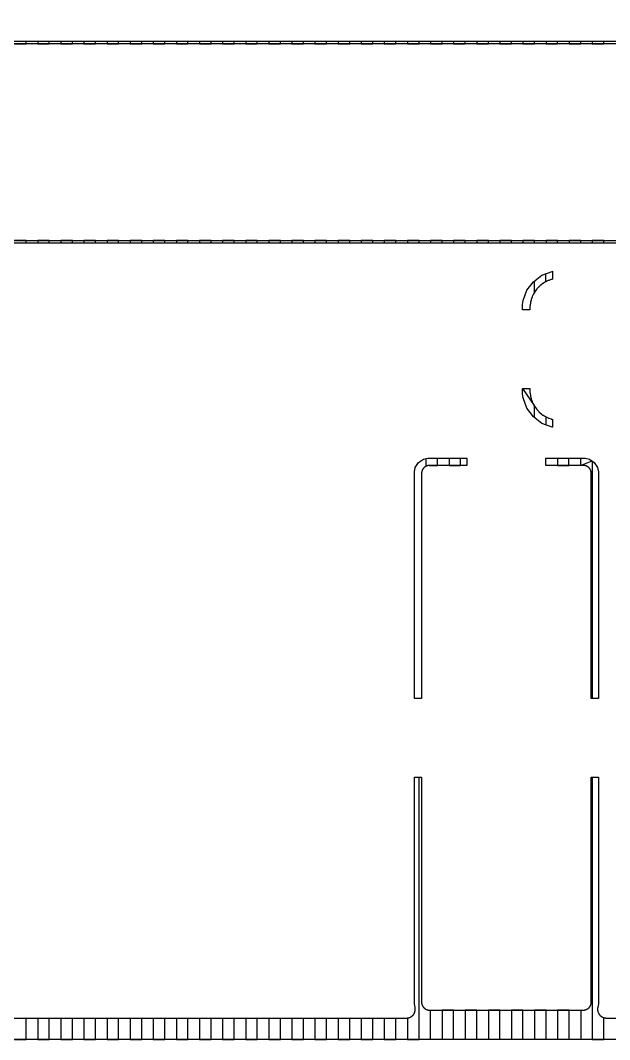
# Model space of a CAD drawing. Header units: metres. Extents: x 141.4 to 191.3, y -114.8 to -61.9.
# Drawn here: x 162.11 to 168.61, y -114.81 to -103.56 of the extents above; entities that cross this region are included whole.
import ezdxf

# ---------------------------------------------------------------- set-up
doc = ezdxf.new("R2010")
doc.units = ezdxf.units.M

msp = doc.modelspace()

# ---------------------------------------------------------------- linework, layer by layer
for points in [[(191.348, -61.907), (191.348, -114.81), (141.392, -114.81), (141.392, -61.907)], [(147.994, -103.786), (187.78, -103.786), (187.953, -103.814), (188.12, -103.868), (188.277, -103.948), (188.419, -104.051), (188.543, -104.175), (188.646, -104.317), (188.726, -104.474), (188.78, -104.641), (188.808, -104.814), (188.808, -104.99), (188.807, -104.992), (188.78, -105.163), (188.726, -105.33), (188.646, -105.487), (188.543, -105.629), (188.419, -105.753), (188.277, -105.856), (188.12, -105.936), (187.953, -105.99), (187.848, -106.007), (187.78, -106.018), (148.584, -106.018)], [(187.692, -103.816), (148.082, -103.816)], [(162.047, -103.816), (162.175, -103.816), (162.175, -103.786), (162.302, -103.786), (162.302, -103.816), (162.43, -103.816), (162.43, -103.786), (162.557, -103.786), (162.557, -103.816), (162.685, -103.816), (162.685, -103.786), (162.812, -103.786), (162.812, -103.816), (162.94, -103.816), (162.94, -103.786), (163.067, -103.786), (163.067, -103.816), (163.195, -103.816), (163.195, -103.786), (163.322, -103.786), (163.322, -103.816), (163.45, -103.816), (163.45, -103.786), (163.577, -103.786), (163.577, -103.816), (163.705, -103.816), (163.705, -103.786), (163.832, -103.786), (163.832, -103.816), (163.96, -103.816), (163.96, -103.786), (164.087, -103.786), (164.087, -103.816), (164.215, -103.816), (164.215, -103.786), (164.342, -103.786), (164.342, -103.816), (164.47, -103.816), (164.47, -103.786), (164.597, -103.786), (164.597, -103.816), (164.725, -103.816), (164.725, -103.786), (164.852, -103.786), (164.852, -103.816), (164.98, -103.816), (164.98, -103.786), (165.107, -103.786), (165.107, -103.816), (165.235, -103.816), (165.235, -103.786), (165.362, -103.786), (165.362, -103.816), (165.49, -103.816), (165.49, -103.786), (165.617, -103.786), (165.617, -103.816), (165.745, -103.816), (165.745, -103.786), (165.872, -103.786), (165.872, -103.816), (166, -103.816), (166, -103.786), (166.127, -103.786), (166.127, -103.816), (166.255, -103.816), (166.255, -103.786), (166.382, -103.786), (166.382, -103.816), (166.51, -103.816), (166.51, -103.786), (166.637, -103.786), (166.637, -103.816), (166.765, -103.816), (166.765, -103.786), (166.892, -103.786), (166.892, -103.816), (167.02, -103.816), (167.02, -103.786), (167.147, -103.786), (167.147, -103.816), (167.275, -103.816), (167.275, -103.786), (167.402, -103.786), (167.402, -103.816), (167.53, -103.816), (167.53, -103.786), (167.657, -103.786), (167.657, -103.816), (167.785, -103.816), (167.785, -103.786), (167.912, -103.786), (167.912, -103.816), (168.04, -103.816), (168.04, -103.786), (168.167, -103.786), (168.167, -103.816), (168.295, -103.816), (168.295, -103.786), (168.422, -103.786), (168.422, -103.816), (168.55, -103.816), (168.55, -103.786), (168.677, -103.786)], [(148.532, -105.988), (187.692, -105.988)], [(168.677, -106.018), (168.55, -106.018), (168.55, -105.988), (168.422, -105.988), (168.422, -106.018), (168.295, -106.018), (168.295, -105.988), (168.167, -105.988), (168.167, -106.018), (168.04, -106.018), (168.04, -105.988), (167.912, -105.988), (167.912, -106.018), (167.785, -106.018), (167.785, -105.988), (167.657, -105.988), (167.657, -106.018), (167.53, -106.018), (167.53, -105.988), (167.402, -105.988), (167.402, -106.018), (167.275, -106.018), (167.275, -105.988), (167.147, -105.988), (167.147, -106.018), (167.02, -106.018), (167.02, -105.988), (166.892, -105.988), (166.892, -106.018), (166.765, -106.018), (166.765, -105.988), (166.637, -105.988), (166.637, -106.018), (166.51, -106.018), (166.51, -105.988), (166.382, -105.988), (166.382, -106.018), (166.255, -106.018), (166.255, -105.988), (166.127, -105.988), (166.127, -106.018), (166, -106.018), (166, -105.988), (165.872, -105.988), (165.872, -106.018), (165.745, -106.018), (165.745, -105.988), (165.617, -105.988), (165.617, -106.018), (165.49, -106.018), (165.49, -105.988), (165.362, -105.988), (165.362, -106.018), (165.235, -106.018), (165.235, -105.988), (165.107, -105.988), (165.107, -106.018), (164.98, -106.018), (164.98, -105.988), (164.852, -105.988), (164.852, -106.018), (164.725, -106.018), (164.725, -105.988), (164.597, -105.988), (164.597, -106.018), (164.47, -106.018), (164.47, -105.988), (164.342, -105.988), (164.342, -106.018), (164.215, -106.018), (164.215, -105.988), (164.087, -105.988), (164.087, -106.018), (163.96, -106.018), (163.96, -105.988), (163.832, -105.988), (163.832, -106.018), (163.705, -106.018), (163.705, -105.988), (163.577, -105.988), (163.577, -106.018), (163.45, -106.018), (163.45, -105.988), (163.322, -105.988), (163.322, -106.018), (163.195, -106.018), (163.195, -105.988), (163.067, -105.988), (163.067, -106.018), (162.94, -106.018), (162.94, -105.988), (162.812, -105.988), (162.812, -106.018), (162.685, -106.018), (162.685, -105.988), (162.557, -105.988), (162.557, -106.018), (162.43, -106.018), (162.43, -105.988), (162.302, -105.988), (162.302, -106.018), (162.175, -106.018), (162.175, -105.988), (162.047, -105.988)], [(167.733, -106.753), (167.653, -106.753), (167.653, -106.695), (167.658, -106.65), (167.7, -106.537), (167.772, -106.442), (167.867, -106.37), (167.98, -106.328), (167.983, -106.327), (167.983, -106.414), (167.975, -106.416), (167.973, -106.417), (167.971, -106.417), (167.969, -106.418), (167.967, -106.419), (167.944, -106.427), (167.942, -106.428), (167.94, -106.429), (167.938, -106.429), (167.936, -106.43), (167.914, -106.441), (167.912, -106.442), (167.91, -106.443), (167.908, -106.444), (167.906, -106.445), (167.885, -106.457), (167.884, -106.458), (167.882, -106.459), (167.88, -106.461), (167.878, -106.462), (167.859, -106.476), (167.857, -106.478), (167.855, -106.479), (167.854, -106.48), (167.852, -106.482), (167.834, -106.498), (167.833, -106.5), (167.831, -106.501), (167.83, -106.503), (167.828, -106.504), (167.812, -106.522), (167.81, -106.524), (167.809, -106.525), (167.808, -106.527), (167.806, -106.529), (167.792, -106.548), (167.791, -106.55), (167.789, -106.552), (167.788, -106.554), (167.787, -106.555), (167.775, -106.576), (167.774, -106.578), (167.773, -106.58), (167.772, -106.582), (167.771, -106.584), (167.76, -106.606), (167.759, -106.608), (167.759, -106.61), (167.758, -106.612), (167.757, -106.614), (167.749, -106.637), (167.749, -106.637), (167.748, -106.639), (167.747, -106.641), (167.747, -106.643), (167.746, -106.645), (167.74, -106.669), (167.74, -106.671), (167.739, -106.673), (167.739, -106.675), (167.739, -106.677), (167.735, -106.701), (167.735, -106.703), (167.735, -106.705), (167.734, -106.707), (167.734, -106.709), (167.733, -106.734), (167.733, -106.736), (167.733, -106.738), (167.733, -106.753)], [(167.78, -106.435), (167.78, -106.567)], [(167.908, -106.444), (167.908, -106.355)], [(167.653, -107.623), (167.733, -107.623), (167.733, -107.638), (167.733, -107.64), (167.733, -107.642), (167.734, -107.667), (167.734, -107.669), (167.735, -107.671), (167.735, -107.673), (167.735, -107.675), (167.739, -107.699), (167.739, -107.701), (167.739, -107.703), (167.74, -107.705), (167.74, -107.707), (167.746, -107.731), (167.747, -107.733), (167.747, -107.735), (167.748, -107.737), (167.749, -107.739), (167.757, -107.762), (167.758, -107.764), (167.759, -107.766), (167.759, -107.768), (167.76, -107.77), (167.771, -107.792), (167.772, -107.794), (167.773, -107.796), (167.774, -107.798), (167.775, -107.8), (167.787, -107.821), (167.788, -107.822), (167.789, -107.824), (167.791, -107.826), (167.792, -107.828), (167.806, -107.847), (167.808, -107.849), (167.809, -107.851), (167.81, -107.852), (167.812, -107.854), (167.828, -107.872), (167.83, -107.873), (167.831, -107.875), (167.833, -107.876), (167.834, -107.878), (167.852, -107.894), (167.854, -107.896), (167.855, -107.897), (167.857, -107.898), (167.859, -107.9), (167.878, -107.914), (167.88, -107.915), (167.882, -107.917), (167.884, -107.918), (167.885, -107.919), (167.906, -107.931), (167.908, -107.932), (167.91, -107.933), (167.912, -107.934), (167.914, -107.935), (167.936, -107.946), (167.938, -107.947), (167.94, -107.947), (167.942, -107.948), (167.944, -107.949), (167.967, -107.957), (167.967, -107.957), (167.967, -107.957), (167.969, -107.958), (167.971, -107.959), (167.973, -107.959), (167.975, -107.96), (167.983, -107.962), (167.983, -108.049), (167.98, -108.048), (167.867, -108.006), (167.772, -107.934), (167.7, -107.839), (167.658, -107.726), (167.653, -107.681), (167.653, -107.623), (167.78, -107.809), (167.78, -107.941)], [(167.908, -107.932), (167.908, -108.021)], [(166.624, -108.472), (166.622, -108.472), (166.619, -108.472), (166.617, -108.472), (166.615, -108.472), (166.613, -108.472), (166.611, -108.472), (166.609, -108.473), (166.607, -108.473), (166.605, -108.474), (166.603, -108.474), (166.601, -108.475), (166.599, -108.475), (166.597, -108.476), (166.595, -108.476), (166.593, -108.477), (166.591, -108.478), (166.589, -108.479), (166.587, -108.48), (166.585, -108.481), (166.584, -108.482), (166.582, -108.483), (166.58, -108.484), (166.578, -108.485), (166.576, -108.486), (166.575, -108.487), (166.573, -108.488), (166.571, -108.489), (166.57, -108.491), (166.568, -108.492), (166.567, -108.494), (166.565, -108.495), (166.563, -108.496), (166.562, -108.498), (166.561, -108.499), (166.559, -108.501), (166.558, -108.503), (166.557, -108.504), (166.555, -108.506), (166.554, -108.508), (166.553, -108.509), (166.552, -108.511), (166.551, -108.513), (166.55, -108.515), (166.549, -108.516), (166.548, -108.518), (166.547, -108.52), (166.546, -108.522), (166.545, -108.524), (166.544, -108.526), (166.544, -108.528), (166.543, -108.53), (166.542, -108.532), (166.542, -108.534), (166.541, -108.536), (166.541, -108.538), (166.54, -108.54), (166.54, -108.542), (166.54, -108.544), (166.539, -108.546), (166.539, -108.548), (166.539, -108.55), (166.539, -108.552), (166.539, -108.554), (166.539, -108.557), (166.539, -111.043), (166.459, -111.043), (166.459, -108.54), (166.468, -108.492), (166.505, -108.438), (166.559, -108.401), (166.607, -108.392), (167.039, -108.392), (167.039, -108.472), (166.624, -108.472), (166.714, -108.472), (166.714, -108.392), (166.841, -108.392), (166.841, -108.472), (166.969, -108.472), (166.969, -108.392)], [(166.586, -108.396), (166.586, -108.48)], [(168.41, -108.557), (168.41, -108.554), (168.41, -108.552), (168.41, -108.55), (168.41, -108.548), (168.41, -108.546), (168.409, -108.544), (168.409, -108.542), (168.409, -108.54), (168.408, -108.538), (168.408, -108.536), (168.407, -108.534), (168.407, -108.532), (168.406, -108.53), (168.405, -108.528), (168.405, -108.526), (168.404, -108.524), (168.403, -108.522), (168.402, -108.52), (168.401, -108.518), (168.4, -108.516), (168.399, -108.515), (168.398, -108.513), (168.397, -108.511), (168.396, -108.509), (168.395, -108.508), (168.394, -108.506), (168.392, -108.504), (168.391, -108.503), (168.39, -108.501), (168.388, -108.499), (168.387, -108.498), (168.386, -108.496), (168.384, -108.495), (168.382, -108.494), (168.381, -108.492), (168.379, -108.491), (168.378, -108.489), (168.376, -108.488), (168.374, -108.487), (168.373, -108.486), (168.371, -108.485), (168.369, -108.484), (168.367, -108.483), (168.365, -108.482), (168.364, -108.481), (168.362, -108.48), (168.36, -108.479), (168.358, -108.478), (168.356, -108.477), (168.354, -108.476), (168.352, -108.476), (168.35, -108.475), (168.348, -108.475), (168.346, -108.474), (168.344, -108.474), (168.342, -108.473), (168.34, -108.473), (168.338, -108.472), (168.336, -108.472), (168.334, -108.472), (168.332, -108.472), (168.33, -108.472), (168.327, -108.472), (168.325, -108.472), (167.909, -108.472), (167.909, -108.392), (168.342, -108.392), (168.39, -108.401), (168.444, -108.438), (168.481, -108.492), (168.49, -108.54), (168.49, -111.043), (168.41, -111.043), (168.41, -108.557)], [(168.037, -108.392), (168.037, -108.472), (168.164, -108.472), (168.164, -108.392), (168.292, -108.392), (168.292, -108.472), (168.419, -108.421), (168.419, -111.043)], [(152.238, -114.572), (166.372, -114.572), (166.374, -114.572), (166.376, -114.572), (166.379, -114.572), (166.381, -114.571), (166.383, -114.571), (166.385, -114.571), (166.387, -114.571), (166.389, -114.57), (166.391, -114.57), (166.393, -114.57), (166.395, -114.569), (166.397, -114.569), (166.399, -114.568), (166.401, -114.567), (166.403, -114.567), (166.405, -114.566), (166.407, -114.565), (166.409, -114.564), (166.411, -114.564), (166.413, -114.563), (166.415, -114.562), (166.416, -114.561), (166.418, -114.56), (166.42, -114.558), (166.422, -114.557), (166.429, -114.552), (166.431, -114.551), (166.432, -114.55), (166.434, -114.549), (166.436, -114.547), (166.437, -114.546), (166.439, -114.545), (166.44, -114.543), (166.442, -114.542), (166.443, -114.54), (166.445, -114.539), (166.446, -114.537), (166.448, -114.536), (166.449, -114.534), (166.45, -114.532), (166.451, -114.531), (166.453, -114.529), (166.454, -114.527), (166.455, -114.525), (166.456, -114.524), (166.457, -114.522), (166.458, -114.52), (166.459, -114.518), (166.46, -114.516), (166.46, -114.514), (166.461, -114.512), (166.462, -114.51), (166.463, -114.508), (166.463, -114.506), (166.464, -114.504), (166.464, -114.502), (166.465, -114.5), (166.465, -114.498), (166.467, -114.49), (166.467, -114.488), (166.468, -114.486), (166.468, -114.484), (166.468, -114.481), (166.468, -114.479), (166.468, -114.477), (166.469, -114.475), (166.469, -114.473), (166.469, -114.471), (166.468, -114.469), (166.468, -114.467), (166.468, -114.465), (166.468, -114.463), (166.468, -114.461), (166.467, -114.459), (166.467, -114.457), (166.459, -114.415), (166.459, -111.913), (166.539, -111.913), (166.539, -114.398), (166.539, -114.401), (166.539, -114.403), (166.539, -114.405), (166.539, -114.407), (166.539, -114.409), (166.54, -114.411), (166.54, -114.413), (166.54, -114.415), (166.541, -114.417), (166.541, -114.419), (166.542, -114.421), (166.542, -114.423), (166.543, -114.425), (166.544, -114.427), (166.544, -114.429), (166.545, -114.431), (166.546, -114.433), (166.547, -114.435), (166.548, -114.437), (166.549, -114.439), (166.55, -114.44), (166.551, -114.442), (166.552, -114.444), (166.553, -114.446), (166.554, -114.447), (166.555, -114.449), (166.557, -114.451), (166.558, -114.452), (166.559, -114.454), (166.561, -114.456), (166.562, -114.457), (166.563, -114.459), (166.565, -114.46), (166.567, -114.461), (166.568, -114.463), (166.57, -114.464), (166.571, -114.466), (166.573, -114.467), (166.575, -114.468), (166.576, -114.469), (166.578, -114.47), (166.58, -114.471), (166.582, -114.472), (166.584, -114.473), (166.585, -114.474), (166.587, -114.475), (166.589, -114.476), (166.591, -114.477), (166.593, -114.478), (166.595, -114.479), (166.597, -114.479), (166.599, -114.48), (166.601, -114.48), (166.603, -114.481), (166.605, -114.481), (166.607, -114.482), (166.609, -114.482), (166.611, -114.483), (166.613, -114.483), (166.615, -114.483), (166.617, -114.483), (166.619, -114.483), (166.622, -114.483), (166.624, -114.483), (168.325, -114.483), (168.327, -114.483), (168.33, -114.483), (168.332, -114.483), (168.334, -114.483), (168.336, -114.483), (168.338, -114.483), (168.34, -114.482), (168.342, -114.482), (168.344, -114.481), (168.346, -114.481), (168.348, -114.48), (168.35, -114.48), (168.352, -114.479), (168.354, -114.479), (168.356, -114.478), (168.358, -114.477), (168.36, -114.476), (168.362, -114.475), (168.364, -114.474), (168.365, -114.473), (168.367, -114.472), (168.369, -114.471), (168.371, -114.47), (168.373, -114.469), (168.374, -114.468), (168.376, -114.467), (168.378, -114.466), (168.379, -114.464), (168.381, -114.463), (168.382, -114.461), (168.384, -114.46), (168.386, -114.459), (168.387, -114.457), (168.388, -114.456), (168.39, -114.454), (168.391, -114.452), (168.392, -114.451), (168.394, -114.449), (168.395, -114.447), (168.396, -114.446), (168.397, -114.444), (168.398, -114.442), (168.399, -114.44), (168.4, -114.439), (168.401, -114.437), (168.402, -114.435), (168.403, -114.433), (168.404, -114.431), (168.405, -114.429), (168.405, -114.427), (168.406, -114.425), (168.407, -114.423), (168.407, -114.421), (168.408, -114.419), (168.408, -114.417), (168.409, -114.415), (168.409, -114.413), (168.409, -114.411), (168.41, -114.409), (168.41, -114.407), (168.41, -114.405), (168.41, -114.403), (168.41, -114.401), (168.41, -114.398), (168.41, -111.913), (168.49, -111.913), (168.49, -114.415), (168.482, -114.457), (168.482, -114.459), (168.481, -114.461), (168.481, -114.463), (168.481, -114.465), (168.481, -114.467), (168.48, -114.469), (168.48, -114.471), (168.48, -114.473), (168.48, -114.475), (168.48, -114.477), (168.48, -114.48), (168.48, -114.482), (168.481, -114.484), (168.481, -114.486), (168.481, -114.488), (168.481, -114.49), (168.482, -114.492), (168.482, -114.494), (168.483, -114.496), (168.483, -114.498), (168.484, -114.5), (168.485, -114.502), (168.485, -114.504), (168.486, -114.506), (168.487, -114.508), (168.49, -114.516), (168.491, -114.518), (168.492, -114.52), (168.493, -114.522), (168.494, -114.524), (168.495, -114.525), (168.496, -114.527), (168.497, -114.529), (168.498, -114.531), (168.499, -114.532), (168.5, -114.534), (168.502, -114.536), (168.503, -114.537), (168.504, -114.539), (168.506, -114.541), (168.507, -114.542), (168.508, -114.544), (168.51, -114.545), (168.512, -114.547), (168.513, -114.548), (168.515, -114.549), (168.516, -114.551), (168.518, -114.552), (168.52, -114.553), (168.521, -114.554), (168.523, -114.555), (168.525, -114.556), (168.527, -114.557), (168.529, -114.558), (168.53, -114.559), (168.532, -114.56), (168.534, -114.561), (168.536, -114.562), (168.544, -114.565), (168.546, -114.566), (168.548, -114.567), (168.55, -114.568), (168.552, -114.568), (168.554, -114.569), (168.556, -114.569), (168.558, -114.57), (168.56, -114.57), (168.562, -114.571), (168.564, -114.571), (168.566, -114.571), (168.568, -114.571), (168.57, -114.572), (168.573, -114.572), (168.575, -114.572), (168.577, -114.572), (170.893, -114.572)], [(166.382, -114.571), (166.382, -114.81), (166.51, -114.81), (166.51, -111.913)], [(168.422, -111.913), (168.422, -114.81), (168.55, -114.81), (168.55, -114.567)], [(168.295, -114.483), (168.295, -114.81), (168.167, -114.81), (168.167, -114.483), (168.04, -114.483), (168.04, -114.81), (167.912, -114.81), (167.912, -114.483), (167.785, -114.483), (167.785, -114.81), (167.657, -114.81), (167.657, -114.483), (167.53, -114.483), (167.53, -114.81), (167.402, -114.81), (167.402, -114.483), (167.275, -114.483), (167.275, -114.81), (167.147, -114.81), (167.147, -114.483), (167.02, -114.483), (167.02, -114.81), (166.892, -114.81), (166.892, -114.483), (166.765, -114.483), (166.765, -114.81), (166.637, -114.81), (166.637, -114.483)], [(162.047, -114.81), (162.175, -114.81), (162.175, -114.572), (162.302, -114.572), (162.302, -114.81), (162.43, -114.81), (162.43, -114.572), (162.557, -114.572), (162.557, -114.81), (162.685, -114.81), (162.685, -114.572), (162.812, -114.572), (162.812, -114.81), (162.94, -114.81), (162.94, -114.572), (163.067, -114.572), (163.067, -114.81), (163.195, -114.81), (163.195, -114.572), (163.322, -114.572), (163.322, -114.81), (163.45, -114.81), (163.45, -114.572), (163.577, -114.572), (163.577, -114.81), (163.705, -114.81), (163.705, -114.572), (163.832, -114.572), (163.832, -114.81), (163.96, -114.81), (163.96, -114.572), (164.087, -114.572), (164.087, -114.81), (164.215, -114.81), (164.215, -114.572), (164.342, -114.572), (164.342, -114.81), (164.47, -114.81), (164.47, -114.572), (164.597, -114.572), (164.597, -114.81), (164.725, -114.81), (164.725, -114.572), (164.852, -114.572), (164.852, -114.81), (164.98, -114.81), (164.98, -114.572), (165.107, -114.572), (165.107, -114.81), (165.235, -114.81), (165.235, -114.572), (165.362, -114.572), (165.362, -114.81), (165.49, -114.81), (165.49, -114.572), (165.617, -114.572), (165.617, -114.81), (165.745, -114.81), (165.745, -114.572), (165.872, -114.572), (165.872, -114.81), (166, -114.81), (166, -114.572), (166.127, -114.572), (166.127, -114.81), (166.255, -114.81), (166.255, -114.572)]]:
    msp.add_lwpolyline(points)

doc.saveas('drawing.dxf')
